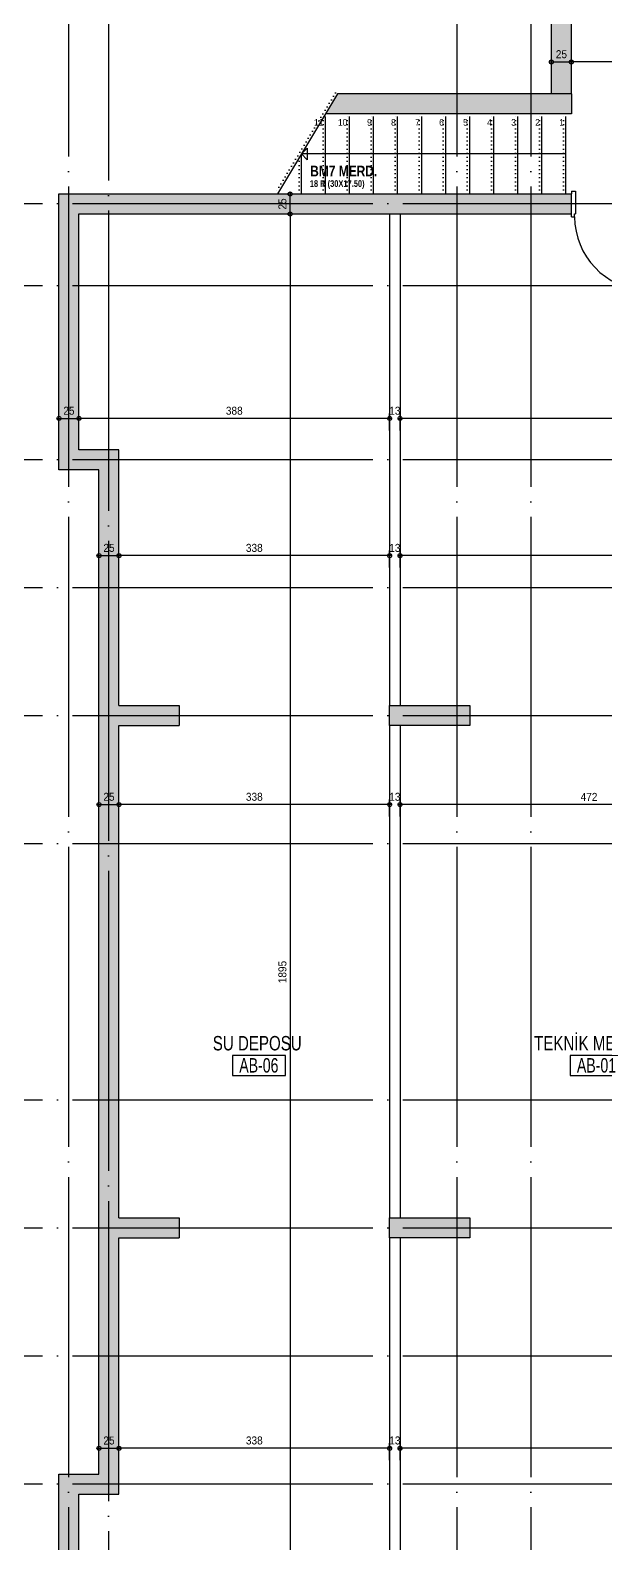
# Model space of a CAD drawing. Extents: x 460786 to 545292, y 30998 to 41694.
# Drawn here: x 462537 to 463256, y 38813 to 40704 of the extents above; entities that cross this region are included whole.
import ezdxf
from ezdxf.enums import TextEntityAlignment as Align

# ---------------------------------------------------------------- set-up
doc = ezdxf.new("R2010")
doc.units = 0
doc.header["$LTSCALE"] = 50
doc.header["$MEASUREMENT"] = 0
doc.header["$PDMODE"] = 35
doc.linetypes.add('DASHDOT', pattern=[5.5, 5, -0.25, 0, -0.25])
doc.linetypes.add('DASHED', pattern=[0.1, 0, -0.1])
doc.layers.get('0').update_dxf_attribs({"linetype": 'CONTINUOUS'})
doc.layers.get('Defpoints').update_dxf_attribs({"linetype": 'CONTINUOUS'})
for name, color, linetype in [('A-Aks Dikey', 12, 'DASHDOT'), ('A-Aks Yatay', 12, 'DASHDOT'), ('A-Betonarme', 6, 'CONTINUOUS'), ('A-Dash', 9, 'DASHED'), ('A-Duvar', 7, 'CONTINUOUS'), ('A-Kapı', 2, 'CONTINUOUS'), ('A-mahal adi', 1, 'CONTINUOUS'), ('A-mahal no', 4, 'CONTINUOUS'), ('A-Merdiven', 11, 'CONTINUOUS'), ('A-Olcu  IC Yatay', 8, 'CONTINUOUS'), ('A-Olcu Ic Dikey', 8, 'CONTINUOUS'), ('A-Poz-Kapı', 4, 'CONTINUOUS'), ('A-Tarama 1', 9, 'CONTINUOUS'), ('A-Yazı Merdiven', 4, 'CONTINUOUS')]:
    doc.layers.add(name, color=color, linetype=linetype)
doc.styles.add('arial black', font='ariblk.ttf', dxfattribs={"width": 0.9, "height": 20})
doc.styles.get("Standard").update_dxf_attribs({"font": 'arial.ttf', "width": 0.9})
doc.dimstyles.new('EXIT', dxfattribs={"dimscale": 50, "dimtxt": 0.23, "dimasz": 0.03, "dimexe": 0.125, "dimexo": 0.5, "dimgap": 0.09, "dimtad": 1, "dimzin": 1, "dimdsep": 46, "dimtxsty": 'Standard', "dimblk": 'TICK', "dimcen": 0.2, "dimadec": 0, "dimazin": 0, "dimtfac": 1, "dimtix": 1, "dimtofl": 0, "dimtmove": 2, "dimatfit": 3, "dimldrblk": 'TICK', "dimfxl": 1, "dimtolj": 1, "dimtzin": 1, "dimarcsym": 0})

# ---------------------------------------------------------------- blocks, each defined once
blk = doc.blocks.new('kapı L 100p 25')
at = {"ltscale": 20}
for p, q in [((4, 95.4), (8.2, 95.4)), ((4, 3.5), (4, 95.4)), ((8.2, 3.5), (8.2, 95.4)), ((-2.5, 85.9), (-2.5, 77.9)), ((-2.5, 77.9), (-0.5, 77.9)), ((-0.5, 85.9), (-0.5, 77.9)), ((1.5, 89.9), (3.2, 89.9)), ((1.5, 87.9), (3.2, 87.9)), ((3.2, 91.4), (4, 91.4)), ((3.2, 91.4), (3.2, 86.4)), ((3.2, 86.4), (4, 86.4)), ((3.2, 86.4), (4, 86.4)), ((4, 90.2), (8.2, 90.2)), ((9, 91.4), (8.2, 91.4)), ((9, 86.4), (8.2, 86.4)), ((9, 91.4), (9, 86.4)), ((10.7, 89.9), (9, 89.9)), ((10.7, 87.9), (9, 87.9)), ((12.7, 85.9), (12.7, 77.9)), ((14.7, 77.9), (12.7, 77.9)), ((14.7, 85.9), (14.7, 77.9)), ((0, 3.5), (4, 3.5)), ((0, 3.5), (0, 0)), ((4, 8.7), (8.2, 8.7)), ((4, 3.5), (8.2, 3.5)), ((4, 3.5), (4, 0)), ((100, 3.5), (96, 3.5)), ((96, 3.5), (96, 0)), ((100, 3.5), (100, 0)), ((4, 0), (5, 0)), ((5, -28.5), (5, 0)), ((95, -28.5), (95, 0)), ((96, 0), (95, 0)), ((0, -28.5), (0, -25)), ((0, -28.5), (5, -28.5)), ((100, -28.5), (95, -28.5)), ((100, -28.5), (100, -25))]:
    blk.add_line(p, q, dxfattribs=at)
blk.add_arc((4, 3.5), 92, 0, 87.3834)
for centre, radius, start, end in [((1.5, 85.9), 4, 90, 180), ((1.5, 85.9), 2, 90, 180), ((10.7, 85.9), 4, 0, 90), ((10.7, 85.9), 2, 0, 90)]:
    blk.add_arc(centre, radius, start, end, dxfattribs=at)
at = {"layer": 'A-Poz-Kapı', "width": 0.8}
blk.add_attdef('POZNO', (30.2, -13.5), '', height=12.5, rotation=90, dxfattribs=at)
blk = doc.blocks.new('mahal adı')
at = {"layer": 'A-mahal no'}
blk.add_lwpolyline([(-75.6, -73.4), (89.9, -73.4), (89.9, -10.9), (-75.6, -10.9)], close=True, dxfattribs=at)
at = {"layer": 'A-mahal adi', "width": 0.75}
for p in [(2.1, 88.8), (2.1, 27)]:
    blk.add_attdef('MAHALADI', text='', height=45, dxfattribs=at).set_placement(p, align=Align.MIDDLE_CENTER)
at = {"layer": 'A-mahal no', "width": 0.7}
blk.add_attdef('MAHALNO', text='', height=45, dxfattribs=at).set_placement((7.1, -42.1), align=Align.MIDDLE_CENTER)
blk = doc.blocks.new('TICK', base_point=(53.7, 38.1))
blk.add_line((55.4, 38.1), (52, 38.1))
blk.add_circle((53.7, 38.1), 1.67)
blk = doc.blocks.new('*D620')
at = {"layer": 'A-Olcu  IC Yatay', "color": 0, "lineweight": -2, "transparency": 16777216}
for p, q in [((463213.1194, 40649.50245), (463213.1194, 40670.75245)), ((463471.1194, 40649.50245), (463471.1194, 40670.75245)), ((463469.6194, 40664.50245), (463214.6194, 40664.50245))]:
    blk.add_line(p, q, dxfattribs=at)
at = {"layer": 'Defpoints', "color": 0, "transparency": 16777216}
for p in [(463213.1194, 40664.50245), (463213.1194, 40624.50245), (463471.1194, 40624.50245)]:
    blk.add_point(p, dxfattribs=at)
at = {"layer": 'A-Olcu  IC Yatay', "color": 0, "lineweight": -2, "transparency": 16777216, "xscale": 1.5, "yscale": 1.5, "zscale": 1.5}
for p, rotation in [((463213.1194, 40664.50245), 180.0000000000517), ((463471.1194, 40664.50245), 5.171862937913829e-11)]:
    blk.add_blockref('TICK', p, dxfattribs=dict(at, rotation=rotation))
at = {"layer": 'A-Olcu  IC Yatay', "color": 0, "transparency": 16777216, "insert": (463342.1194, 40674.10818), "char_height": 10, "attachment_point": 5}
blk.add_mtext('\\A1;258', dxfattribs=at)
blk = doc.blocks.new('*D624')
at = {"layer": 'A-Olcu  IC Yatay', "color": 0, "lineweight": -2, "transparency": 16777216}
for p, q in [((463188.1194, 40649.50245), (463188.1194, 40670.75245)), ((463213.1194, 40649.50245), (463213.1194, 40670.75245)), ((463189.6194, 40664.50245), (463211.6194, 40664.50245))]:
    blk.add_line(p, q, dxfattribs=at)
at = {"layer": 'Defpoints', "color": 0, "transparency": 16777216}
for p in [(463213.1194, 40664.50245), (463188.1194, 40624.50245), (463213.1194, 40624.50245)]:
    blk.add_point(p, dxfattribs=at)
at = {"layer": 'A-Olcu  IC Yatay', "color": 0, "lineweight": -2, "transparency": 16777216, "xscale": 1.5, "yscale": 1.5, "zscale": 1.5, "rotation": 180}
blk.add_blockref('TICK', (463188.1194, 40664.50245), dxfattribs=at)
at = {"layer": 'A-Olcu  IC Yatay', "color": 0, "lineweight": -2, "transparency": 16777216, "xscale": 1.5, "yscale": 1.5, "zscale": 1.5}
blk.add_blockref('TICK', (463213.1194, 40664.50245), dxfattribs=at)
at = {"layer": 'A-Olcu  IC Yatay', "color": 0, "transparency": 16777216, "insert": (463200.6194, 40674.10818), "char_height": 10, "attachment_point": 5}
blk.add_mtext('\\A1;25', dxfattribs=at)
blk = doc.blocks.new('*D625')
at = {"layer": 'A-Olcu  IC Yatay', "color": 0, "lineweight": -2, "transparency": 16777216}
for p, q in [((462598.1, 40203.9), (462598.1, 40225.1)), ((462984.6, 40218.9), (462599.6, 40218.9)), ((462986.1, 40203.9), (462986.1, 40225.1))]:
    blk.add_line(p, q, dxfattribs=at)
at = {"layer": 'Defpoints', "color": 0, "transparency": 16777216}
for p in [(462598.1, 40218.9), (462598.1, 40178.9), (462986.1, 40178.9)]:
    blk.add_point(p, dxfattribs=at)
at = {"layer": 'A-Olcu  IC Yatay', "color": 0, "lineweight": -2, "transparency": 16777216, "xscale": 1.5, "yscale": 1.5, "zscale": 1.5}
for p, rotation in [((462598.1, 40218.9), 180.0000000000516), ((462986.1, 40218.9), 5.163869332136528e-11)]:
    blk.add_blockref('TICK', p, dxfattribs=dict(at, rotation=rotation))
at = {"layer": 'A-Olcu  IC Yatay', "color": 0, "transparency": 16777216, "insert": (462792.1, 40228.5), "char_height": 10, "attachment_point": 5}
blk.add_mtext('\\A1;388', dxfattribs=at)
blk = doc.blocks.new('*D626')
at = {"layer": 'A-Olcu  IC Yatay', "color": 0, "lineweight": -2, "transparency": 16777216}
for p, q in [((462573.1, 40203.9), (462573.1, 40225.1)), ((462574.6, 40218.9), (462596.6, 40218.9)), ((462598.1, 40203.9), (462598.1, 40225.1))]:
    blk.add_line(p, q, dxfattribs=at)
at = {"layer": 'Defpoints', "color": 0, "transparency": 16777216}
for p in [(462598.1, 40218.9), (462573.1, 40178.9), (462598.1, 40178.9)]:
    blk.add_point(p, dxfattribs=at)
at = {"layer": 'A-Olcu  IC Yatay', "color": 0, "lineweight": -2, "transparency": 16777216, "xscale": 1.5, "yscale": 1.5, "zscale": 1.5, "rotation": 180}
blk.add_blockref('TICK', (462573.1, 40218.9), dxfattribs=at)
at = {"layer": 'A-Olcu  IC Yatay', "color": 0, "lineweight": -2, "transparency": 16777216, "xscale": 1.5, "yscale": 1.5, "zscale": 1.5}
blk.add_blockref('TICK', (462598.1, 40218.9), dxfattribs=at)
at = {"layer": 'A-Olcu  IC Yatay', "color": 0, "transparency": 16777216, "insert": (462585.6, 40228.5), "char_height": 10, "attachment_point": 5}
blk.add_mtext('\\A1;25', dxfattribs=at)
blk = doc.blocks.new('*D627')
at = {"layer": 'A-Olcu  IC Yatay', "color": 0, "lineweight": -2, "transparency": 16777216}
for p, q in [((462984.6, 40218.9), (462983.1, 40218.9)), ((462986.1, 40203.9), (462986.1, 40225.1)), ((462999.1, 40203.9), (462999.1, 40225.1)), ((463000.6, 40218.9), (463002.1, 40218.9))]:
    blk.add_line(p, q, dxfattribs=at)
at = {"layer": 'Defpoints', "color": 0, "transparency": 16777216}
for p in [(462999.1, 40218.9), (462986.1, 40178.9), (462999.1, 40178.9)]:
    blk.add_point(p, dxfattribs=at)
at = {"layer": 'A-Olcu  IC Yatay', "color": 0, "lineweight": -2, "transparency": 16777216, "xscale": 1.5, "yscale": 1.5, "zscale": 1.5}
blk.add_blockref('TICK', (462986.1, 40218.9), dxfattribs=at)
at = {"layer": 'A-Olcu  IC Yatay', "color": 0, "lineweight": -2, "transparency": 16777216, "xscale": 1.5, "yscale": 1.5, "zscale": 1.5, "rotation": 180}
blk.add_blockref('TICK', (462999.1, 40218.9), dxfattribs=at)
at = {"layer": 'A-Olcu  IC Yatay', "color": 0, "transparency": 16777216, "insert": (462992.6, 40228.5), "char_height": 10, "attachment_point": 5}
blk.add_mtext('\\A1;13', dxfattribs=at)
blk = doc.blocks.new('*D628')
at = {"layer": 'A-Olcu  IC Yatay', "color": 0, "lineweight": -2, "transparency": 16777216}
for p, q in [((462999.1, 40203.9), (462999.1, 40225.1)), ((464121.6, 40218.9), (463000.6, 40218.9)), ((464123.1, 40203.9), (464123.1, 40225.1))]:
    blk.add_line(p, q, dxfattribs=at)
at = {"layer": 'Defpoints', "color": 0, "transparency": 16777216}
for p in [(462999.1, 40218.9), (462999.1, 40178.9), (464123.1, 40178.9)]:
    blk.add_point(p, dxfattribs=at)
at = {"layer": 'A-Olcu  IC Yatay', "color": 0, "lineweight": -2, "transparency": 16777216, "xscale": 1.5, "yscale": 1.5, "zscale": 1.5}
for p, rotation in [((462999.1, 40218.9), 180.0000000000323), ((464123.1, 40218.9), 3.229416734029655e-11)]:
    blk.add_blockref('TICK', p, dxfattribs=dict(at, rotation=rotation))
at = {"layer": 'A-Olcu  IC Yatay', "color": 0, "transparency": 16777216, "insert": (463561.1, 40228.4), "char_height": 10, "attachment_point": 5}
blk.add_mtext('\\A1;1124', dxfattribs=at)
blk = doc.blocks.new('*D634')
at = {"layer": 'A-Olcu  IC Yatay', "color": 0, "lineweight": -2, "transparency": 16777216}
for p, q in [((462648.1, 40032.5), (462648.1, 40053.8)), ((462984.6, 40047.5), (462649.6, 40047.5)), ((462986.1, 40032.5), (462986.1, 40053.8))]:
    blk.add_line(p, q, dxfattribs=at)
at = {"layer": 'Defpoints', "color": 0, "transparency": 16777216}
for p in [(462648.1, 40047.5), (462648.1, 40007.5), (462986.1, 40007.5)]:
    blk.add_point(p, dxfattribs=at)
at = {"layer": 'A-Olcu  IC Yatay', "color": 0, "lineweight": -2, "transparency": 16777216, "xscale": 1.5, "yscale": 1.5, "zscale": 1.5}
for p, rotation in [((462648.1, 40047.5), 180.000000000053), ((462986.1, 40047.5), 5.299760630350647e-11)]:
    blk.add_blockref('TICK', p, dxfattribs=dict(at, rotation=rotation))
at = {"layer": 'A-Olcu  IC Yatay', "color": 0, "transparency": 16777216, "insert": (462817.1, 40057.1), "char_height": 10, "attachment_point": 5}
blk.add_mtext('\\A1;338', dxfattribs=at)
blk = doc.blocks.new('*D635')
at = {"layer": 'A-Olcu  IC Yatay', "color": 0, "lineweight": -2, "transparency": 16777216}
for p, q in [((462623.1194, 40032.50245), (462623.1194, 40053.75245)), ((462624.6194, 40047.50245), (462646.6194, 40047.50245)), ((462648.1194, 40032.50245), (462648.1194, 40053.75245))]:
    blk.add_line(p, q, dxfattribs=at)
at = {"layer": 'Defpoints', "color": 0, "transparency": 16777216}
for p in [(462648.1194, 40047.50245), (462623.1194, 40007.50245), (462648.1194, 40007.50245)]:
    blk.add_point(p, dxfattribs=at)
at = {"layer": 'A-Olcu  IC Yatay', "color": 0, "lineweight": -2, "transparency": 16777216, "xscale": 1.5, "yscale": 1.5, "zscale": 1.5, "rotation": 180}
blk.add_blockref('TICK', (462623.1194, 40047.50245), dxfattribs=at)
at = {"layer": 'A-Olcu  IC Yatay', "color": 0, "lineweight": -2, "transparency": 16777216, "xscale": 1.5, "yscale": 1.5, "zscale": 1.5}
blk.add_blockref('TICK', (462648.1194, 40047.50245), dxfattribs=at)
at = {"layer": 'A-Olcu  IC Yatay', "color": 0, "transparency": 16777216, "insert": (462635.6194, 40057.10818), "char_height": 10, "attachment_point": 5}
blk.add_mtext('\\A1;25', dxfattribs=at)
blk = doc.blocks.new('*D636')
at = {"layer": 'A-Olcu  IC Yatay', "color": 0, "lineweight": -2, "transparency": 16777216}
for p, q in [((462984.6, 40047.5), (462983.1, 40047.5)), ((462986.1, 40032.5), (462986.1, 40053.8)), ((462999.1, 40032.5), (462999.1, 40053.8)), ((463000.6, 40047.5), (463002.1, 40047.5))]:
    blk.add_line(p, q, dxfattribs=at)
at = {"layer": 'Defpoints', "color": 0, "transparency": 16777216}
for p in [(462999.1, 40047.5), (462986.1, 40007.5), (462999.1, 40007.5)]:
    blk.add_point(p, dxfattribs=at)
at = {"layer": 'A-Olcu  IC Yatay', "color": 0, "lineweight": -2, "transparency": 16777216, "xscale": 1.5, "yscale": 1.5, "zscale": 1.5}
blk.add_blockref('TICK', (462986.1, 40047.5), dxfattribs=at)
at = {"layer": 'A-Olcu  IC Yatay', "color": 0, "lineweight": -2, "transparency": 16777216, "xscale": 1.5, "yscale": 1.5, "zscale": 1.5, "rotation": 180}
blk.add_blockref('TICK', (462999.1, 40047.5), dxfattribs=at)
at = {"layer": 'A-Olcu  IC Yatay', "color": 0, "transparency": 16777216, "insert": (462992.6, 40057.1), "char_height": 10, "attachment_point": 5}
blk.add_mtext('\\A1;13', dxfattribs=at)
blk = doc.blocks.new('*D637')
at = {"layer": 'A-Olcu  IC Yatay', "color": 0, "lineweight": -2, "transparency": 16777216}
for p, q in [((462999.1, 40032.5), (462999.1, 40053.8)), ((464121.6, 40047.5), (463000.6, 40047.5)), ((464123.1, 40032.5), (464123.1, 40053.8))]:
    blk.add_line(p, q, dxfattribs=at)
at = {"layer": 'Defpoints', "color": 0, "transparency": 16777216}
for p in [(462999.1, 40047.5), (462999.1, 40007.5), (464123.1, 40007.5)]:
    blk.add_point(p, dxfattribs=at)
at = {"layer": 'A-Olcu  IC Yatay', "color": 0, "lineweight": -2, "transparency": 16777216, "xscale": 1.5, "yscale": 1.5, "zscale": 1.5}
for p, rotation in [((462999.1, 40047.5), 180.0000000000323), ((464123.1, 40047.5), 3.229416734029655e-11)]:
    blk.add_blockref('TICK', p, dxfattribs=dict(at, rotation=rotation))
at = {"layer": 'A-Olcu  IC Yatay', "color": 0, "transparency": 16777216, "insert": (463561.1, 40057), "char_height": 10, "attachment_point": 5}
blk.add_mtext('\\A1;1124', dxfattribs=at)
blk = doc.blocks.new('*D641')
at = {"layer": 'A-Olcu  IC Yatay', "color": 0, "lineweight": -2, "transparency": 16777216}
for p, q in [((462648.1, 39721.4), (462648.1, 39742.6)), ((462986.1, 39721.4), (462986.1, 39742.6)), ((462984.6, 39736.4), (462649.6, 39736.4))]:
    blk.add_line(p, q, dxfattribs=at)
at = {"layer": 'Defpoints', "color": 0, "transparency": 16777216}
for p in [(462648.1, 39736.4), (462648.1, 39696.4), (462986.1, 39696.4)]:
    blk.add_point(p, dxfattribs=at)
at = {"layer": 'A-Olcu  IC Yatay', "color": 0, "lineweight": -2, "transparency": 16777216, "xscale": 1.5, "yscale": 1.5, "zscale": 1.5}
for p, rotation in [((462648.1, 39736.4), 180.000000000053), ((462986.1, 39736.4), 5.299760630350647e-11)]:
    blk.add_blockref('TICK', p, dxfattribs=dict(at, rotation=rotation))
at = {"layer": 'A-Olcu  IC Yatay', "color": 0, "transparency": 16777216, "insert": (462817.1, 39746), "char_height": 10, "attachment_point": 5}
blk.add_mtext('\\A1;338', dxfattribs=at)
blk = doc.blocks.new('*D642')
at = {"layer": 'A-Olcu  IC Yatay', "color": 0, "lineweight": -2, "transparency": 16777216}
for p, q in [((462623.1, 39721.4), (462623.1, 39742.6)), ((462648.1, 39721.4), (462648.1, 39742.6)), ((462624.6, 39736.4), (462646.6, 39736.4))]:
    blk.add_line(p, q, dxfattribs=at)
at = {"layer": 'Defpoints', "color": 0, "transparency": 16777216}
for p in [(462648.1, 39736.4), (462623.1, 39696.4), (462648.1, 39696.4)]:
    blk.add_point(p, dxfattribs=at)
at = {"layer": 'A-Olcu  IC Yatay', "color": 0, "lineweight": -2, "transparency": 16777216, "xscale": 1.5, "yscale": 1.5, "zscale": 1.5, "rotation": 180}
blk.add_blockref('TICK', (462623.1, 39736.4), dxfattribs=at)
at = {"layer": 'A-Olcu  IC Yatay', "color": 0, "lineweight": -2, "transparency": 16777216, "xscale": 1.5, "yscale": 1.5, "zscale": 1.5}
blk.add_blockref('TICK', (462648.1, 39736.4), dxfattribs=at)
at = {"layer": 'A-Olcu  IC Yatay', "color": 0, "transparency": 16777216, "insert": (462635.6, 39746), "char_height": 10, "attachment_point": 5}
blk.add_mtext('\\A1;25', dxfattribs=at)
blk = doc.blocks.new('*D643')
at = {"layer": 'A-Olcu  IC Yatay', "color": 0, "lineweight": -2, "transparency": 16777216}
for p, q in [((462986.1, 39721.4), (462986.1, 39742.6)), ((462999.1, 39721.4), (462999.1, 39742.6)), ((462984.6, 39736.4), (462983.1, 39736.4)), ((463000.6, 39736.4), (463002.1, 39736.4))]:
    blk.add_line(p, q, dxfattribs=at)
at = {"layer": 'Defpoints', "color": 0, "transparency": 16777216}
for p in [(462999.1, 39736.4), (462986.1, 39696.4), (462999.1, 39696.4)]:
    blk.add_point(p, dxfattribs=at)
at = {"layer": 'A-Olcu  IC Yatay', "color": 0, "lineweight": -2, "transparency": 16777216, "xscale": 1.5, "yscale": 1.5, "zscale": 1.5}
blk.add_blockref('TICK', (462986.1, 39736.4), dxfattribs=at)
at = {"layer": 'A-Olcu  IC Yatay', "color": 0, "lineweight": -2, "transparency": 16777216, "xscale": 1.5, "yscale": 1.5, "zscale": 1.5, "rotation": 180}
blk.add_blockref('TICK', (462999.1, 39736.4), dxfattribs=at)
at = {"layer": 'A-Olcu  IC Yatay', "color": 0, "transparency": 16777216, "insert": (462992.6, 39746), "char_height": 10, "attachment_point": 5}
blk.add_mtext('\\A1;13', dxfattribs=at)
blk = doc.blocks.new('*D644')
at = {"layer": 'A-Olcu  IC Yatay', "color": 0, "lineweight": -2, "transparency": 16777216}
for p, q in [((462999.1, 39721.4), (462999.1, 39742.6)), ((463471.1, 39721.4), (463471.1, 39742.6)), ((463469.6, 39736.4), (463000.6, 39736.4))]:
    blk.add_line(p, q, dxfattribs=at)
at = {"layer": 'Defpoints', "color": 0, "transparency": 16777216}
for p in [(462999.1, 39736.4), (462999.1, 39696.4), (463471.1, 39696.4)]:
    blk.add_point(p, dxfattribs=at)
at = {"layer": 'A-Olcu  IC Yatay', "color": 0, "lineweight": -2, "transparency": 16777216, "xscale": 1.5, "yscale": 1.5, "zscale": 1.5}
for p, rotation in [((462999.1, 39736.4), 180.0000000000017), ((463471.1, 39736.4), 1.758593271006248e-12)]:
    blk.add_blockref('TICK', p, dxfattribs=dict(at, rotation=rotation))
at = {"layer": 'A-Olcu  IC Yatay', "color": 0, "transparency": 16777216, "insert": (463235.1, 39745.9), "char_height": 10, "attachment_point": 5}
blk.add_mtext('\\A1;472', dxfattribs=at)
blk = doc.blocks.new('*D651')
at = {"layer": 'A-Olcu  IC Yatay', "color": 0, "lineweight": -2, "transparency": 16777216}
for p, q in [((462648.1, 38916.8), (462648.1, 38938.1)), ((462984.6, 38931.8), (462649.6, 38931.8)), ((462986.1, 38916.8), (462986.1, 38938.1))]:
    blk.add_line(p, q, dxfattribs=at)
at = {"layer": 'Defpoints', "color": 0, "transparency": 16777216}
for p in [(462648.1, 38931.8), (462648.1, 38891.8), (462986.1, 38891.8)]:
    blk.add_point(p, dxfattribs=at)
at = {"layer": 'A-Olcu  IC Yatay', "color": 0, "lineweight": -2, "transparency": 16777216, "xscale": 1.5, "yscale": 1.5, "zscale": 1.5}
for p, rotation in [((462648.1, 38931.8), 180.000000000053), ((462986.1, 38931.8), 5.299760630350647e-11)]:
    blk.add_blockref('TICK', p, dxfattribs=dict(at, rotation=rotation))
at = {"layer": 'A-Olcu  IC Yatay', "color": 0, "transparency": 16777216, "insert": (462817.1, 38941.5), "char_height": 10, "attachment_point": 5}
blk.add_mtext('\\A1;338', dxfattribs=at)
blk = doc.blocks.new('*D652')
at = {"layer": 'A-Olcu  IC Yatay', "color": 0, "lineweight": -2, "transparency": 16777216}
for p, q in [((462623.1194, 38916.84497), (462623.1194, 38938.09497)), ((462624.6194, 38931.84497), (462646.6194, 38931.84497)), ((462648.1194, 38916.84497), (462648.1194, 38938.09497))]:
    blk.add_line(p, q, dxfattribs=at)
at = {"layer": 'Defpoints', "color": 0, "transparency": 16777216}
for p in [(462648.1194, 38931.84497), (462623.1194, 38891.84497), (462648.1194, 38891.84497)]:
    blk.add_point(p, dxfattribs=at)
at = {"layer": 'A-Olcu  IC Yatay', "color": 0, "lineweight": -2, "transparency": 16777216, "xscale": 1.5, "yscale": 1.5, "zscale": 1.5, "rotation": 180}
blk.add_blockref('TICK', (462623.1194, 38931.84497), dxfattribs=at)
at = {"layer": 'A-Olcu  IC Yatay', "color": 0, "lineweight": -2, "transparency": 16777216, "xscale": 1.5, "yscale": 1.5, "zscale": 1.5}
blk.add_blockref('TICK', (462648.1194, 38931.84497), dxfattribs=at)
at = {"layer": 'A-Olcu  IC Yatay', "color": 0, "transparency": 16777216, "insert": (462635.6194, 38941.4507), "char_height": 10, "attachment_point": 5}
blk.add_mtext('\\A1;25', dxfattribs=at)
blk = doc.blocks.new('*D653')
at = {"layer": 'A-Olcu  IC Yatay', "color": 0, "lineweight": -2, "transparency": 16777216}
for p, q in [((462984.6, 38931.8), (462983.1, 38931.8)), ((462986.1, 38916.8), (462986.1, 38938.1)), ((462999.1, 38916.8), (462999.1, 38938.1)), ((463000.6, 38931.8), (463002.1, 38931.8))]:
    blk.add_line(p, q, dxfattribs=at)
at = {"layer": 'Defpoints', "color": 0, "transparency": 16777216}
for p in [(462999.1, 38931.8), (462986.1, 38891.8), (462999.1, 38891.8)]:
    blk.add_point(p, dxfattribs=at)
at = {"layer": 'A-Olcu  IC Yatay', "color": 0, "lineweight": -2, "transparency": 16777216, "xscale": 1.5, "yscale": 1.5, "zscale": 1.5}
blk.add_blockref('TICK', (462986.1, 38931.8), dxfattribs=at)
at = {"layer": 'A-Olcu  IC Yatay', "color": 0, "lineweight": -2, "transparency": 16777216, "xscale": 1.5, "yscale": 1.5, "zscale": 1.5, "rotation": 180}
blk.add_blockref('TICK', (462999.1, 38931.8), dxfattribs=at)
at = {"layer": 'A-Olcu  IC Yatay', "color": 0, "transparency": 16777216, "insert": (462992.6, 38941.5), "char_height": 10, "attachment_point": 5}
blk.add_mtext('\\A1;13', dxfattribs=at)
blk = doc.blocks.new('*D654')
at = {"layer": 'A-Olcu  IC Yatay', "color": 0, "lineweight": -2, "transparency": 16777216}
for p, q in [((462999.1194, 38916.84497), (462999.1194, 38938.09497)), ((464749.6194, 38931.84497), (463000.6194, 38931.84497)), ((464751.1194, 38916.84497), (464751.1194, 38938.09497))]:
    blk.add_line(p, q, dxfattribs=at)
at = {"layer": 'Defpoints', "color": 0, "transparency": 16777216}
for p in [(462999.1194, 38931.84497), (462999.1194, 38891.84497), (464751.1194, 38891.84497)]:
    blk.add_point(p, dxfattribs=at)
at = {"layer": 'A-Olcu  IC Yatay', "color": 0, "lineweight": -2, "transparency": 16777216, "xscale": 1.5, "yscale": 1.5, "zscale": 1.5}
for p, rotation in [((462999.1194, 38931.84497), 180.000000000064), ((464751.1194, 38931.84497), 6.402878227618203e-11)]:
    blk.add_blockref('TICK', p, dxfattribs=dict(at, rotation=rotation))
at = {"layer": 'A-Olcu  IC Yatay', "color": 0, "transparency": 16777216, "insert": (463875.1194, 38941.4507), "char_height": 10, "attachment_point": 5}
blk.add_mtext('\\A1;1752', dxfattribs=at)
blk = doc.blocks.new('*D661')
at = {"layer": 'A-Olcu Ic Dikey', "color": 0, "lineweight": -2, "transparency": 16777216}
for p, q in [((462846.85665, 40499.50245), (462868.10665, 40499.50245)), ((462861.85665, 40476.00245), (462861.85665, 40498.00245)), ((462846.85665, 40474.50245), (462868.10665, 40474.50245))]:
    blk.add_line(p, q, dxfattribs=at)
at = {"layer": 'Defpoints', "color": 0, "transparency": 16777216}
for p in [(462821.85665, 40499.50245), (462861.85665, 40499.50245), (462821.85665, 40474.50245)]:
    blk.add_point(p, dxfattribs=at)
at = {"layer": 'A-Olcu Ic Dikey', "color": 0, "lineweight": -2, "transparency": 16777216, "xscale": 1.5, "yscale": 1.5, "zscale": 1.5}
for p, rotation in [((462861.85665, 40499.50245), 90), ((462861.85665, 40474.50245), 270)]:
    blk.add_blockref('TICK', p, dxfattribs=dict(at, rotation=rotation))
at = {"layer": 'A-Olcu Ic Dikey', "color": 0, "transparency": 16777216, "insert": (462852.25092, 40487.00245), "char_height": 10, "attachment_point": 5, "rotation": 90}
blk.add_mtext('\\A1;25', dxfattribs=at)
blk = doc.blocks.new('*D662')
at = {"layer": 'A-Olcu Ic Dikey', "color": 0, "lineweight": -2, "transparency": 16777216}
for p, q in [((462846.85665, 40474.50245), (462868.10665, 40474.50245)), ((462861.85665, 40473.00245), (462861.85665, 38581.00245)), ((462846.85665, 38579.50245), (462868.10665, 38579.50245))]:
    blk.add_line(p, q, dxfattribs=at)
at = {"layer": 'Defpoints', "color": 0, "transparency": 16777216}
for p in [(462821.85665, 40474.50245), (462821.85665, 38579.50245), (462861.85665, 38579.50245)]:
    blk.add_point(p, dxfattribs=at)
at = {"layer": 'A-Olcu Ic Dikey', "color": 0, "lineweight": -2, "transparency": 16777216, "xscale": 1.5, "yscale": 1.5, "zscale": 1.5}
for p, rotation in [((462861.85665, 40474.50245), 90), ((462861.85665, 38579.50245), 270)]:
    blk.add_blockref('TICK', p, dxfattribs=dict(at, rotation=rotation))
at = {"layer": 'A-Olcu Ic Dikey', "color": 0, "transparency": 16777216, "insert": (462852.25092, 39527.00245), "char_height": 10, "attachment_point": 5, "rotation": 90}
blk.add_mtext('\\A1;1895', dxfattribs=at)

msp = doc.modelspace()

# ---------------------------------------------------------------- hatches: boundary and pattern name
at = {"layer": 'A-Tarama 1'}
h = msp.add_hatch(dxfattribs=at)
h.set_pattern_fill('ANSI33', color=256, scale=30, angle=180, style=0)
h.set_pattern_definition([(225, (1801.536, 0), (5.30330086, -5.30330086), []), (225, (1796.2324, 6e-16), (5.30330086, -5.30330086), [3.75, -1.875])])
h.paths.add_polyline_path([(463188.12, 40474.5), (463213.12, 40474.5), (463213.12, 40499.5), (462573.12, 40499.5), (462573.12, 40154.5), (462623.12, 40154.5), (462623.12, 38899.5), (462573.12, 38899.5), (462573.12, 38554.5), (463151.12, 38554.5), (463151.12, 38074.5), (463496.12, 38074.5), (463496.12, 38222.5), (464776.12, 38222.5), (464776.12, 40831.5), (463188.12, 40831.5), (463188.12, 40624.5), (463213.12, 40624.5), (463213.12, 40806.5), (463471.12, 40806.5), (463471.12, 40727.5), (463496.12, 40727.5), (463496.12, 40806.5), (464111.12, 40806.5), (464111.12, 40727.5), (464136.12, 40727.5), (464136.12, 40806.5), (464751.12, 40806.5), (464751.12, 40026.5), (464736.12, 40026.5), (464736.12, 40011.5), (464586.12, 40011.5), (464586.12, 39986.5), (464751.12, 39986.5), (464751.12, 39686.5), (464736.12, 39686.5), (464736.12, 39646.5), (464751.12, 39646.5), (464751.12, 39066.5), (464586.12, 39066.5), (464586.12, 39041.5), (464736.12, 39041.5), (464736.12, 39026.5), (464751.12, 39026.5), (464751.12, 38247.5), (464135.12, 38247.5), (464135.12, 38322.5), (464110.12, 38322.5), (464110.12, 38247.5), (463496.12, 38247.5), (463496.12, 38322.5), (463471.12, 38322.5), (463471.12, 38099.5), (463176.12, 38099.5), (463176.12, 38579.5), (462598.12, 38579.5), (462598.12, 38874.5), (462648.12, 38874.5), (462648.12, 39195), (462723.12, 39195), (462723.12, 39220), (462648.12, 39220), (462648.12, 39835), (462723.12, 39835), (462723.12, 39860), (462648.12, 39860), (462648.12, 40179.5), (462598.12, 40179.5), (462598.12, 40474.5)])
h.paths.add_polyline_path([(463213.12, 40599.5), (463213.12, 40624.5), (462921.12, 40624.5), (462906.12, 40599.5)], flags=17)
h.paths.add_polyline_path([(463496.12, 40371.5), (463496.12, 40507.5), (463471.12, 40507.5), (463471.12, 40396.5), (463338.12, 40396.5), (463338.12, 40499.5), (463313.12, 40499.5), (463313.12, 40371.5)], flags=17)
h.paths.add_polyline_path([(463086.12, 39835), (463086.12, 39860), (462986.12, 39860), (462986.12, 39835)], flags=17)
h.paths.add_polyline_path([(463496.12, 39891.5), (463496.12, 40011.5), (463471.12, 40011.5), (463471.12, 39686.5), (463456.12, 39686.5), (463456.12, 39646.5), (463831.12, 39646.5), (463831.12, 39686.5), (463816.12, 39686.5), (463816.12, 40011.5), (463791.12, 40011.5), (463791.12, 39891.5)], flags=17)
h.paths.add_polyline_path([(463791.12, 39866.5), (463791.12, 39671.5), (463496.12, 39671.5), (463496.12, 39866.5)], flags=16)
h.paths.add_polyline_path([(463496.12, 39366.5), (463496.12, 39406.5), (463456.12, 39406.5), (463456.12, 39366.5)], flags=17)
h.paths.add_polyline_path([(462986.12, 39195), (463086.12, 39195), (463086.12, 39220), (462986.12, 39220)], flags=17)
h.paths.add_polyline_path([(463816.12, 39041.5), (463816.12, 39066.5), (463471.12, 39066.5), (463471.12, 39041.5)], flags=17)
h.paths.add_polyline_path([(463471.12, 38554.5), (463496.12, 38554.5), (463496.12, 38682.5), (463471.12, 38682.5)], flags=17)
h.paths.add_polyline_path([(464110.12, 38554.5), (464135.12, 38554.5), (464135.12, 38682.5), (464110.12, 38682.5)], flags=17)
h.paths.add_polyline_path([(464819.12, 38739), (464819.12, 38746.5), (464786.12, 38746.5), (464786.12, 38706.5), (464819.12, 38706.5), (464819.12, 38714), (464886.12, 38714), (464886.12, 38739)])
h.paths.add_polyline_path([(464819.12, 39059), (464819.12, 39066.5), (464811.12, 39066.5), (464811.12, 39666.5), (464819.12, 39666.5), (464819.12, 39706.5), (464811.12, 39706.5), (464811.12, 39847.5), (464786.12, 39847.5), (464786.12, 39706.5), (464786.12, 39666.5), (464786.12, 39066.5), (464786.12, 39026.5), (464819.12, 39026.5), (464819.12, 39034), (464886.12, 39034), (464886.12, 39059)])
h.paths.add_polyline_path([(464144.12, 39366.5), (464144.12, 39406.5), (464104.12, 39406.5), (464104.12, 39366.5)], flags=17)
h.paths.add_polyline_path([(463831.12, 39366.5), (463831.12, 39406.5), (463791.12, 39406.5), (463791.12, 39366.5)], flags=17)
h.paths.add_polyline_path([(464104.12, 39081.5), (464104.12, 39041.5), (464144.12, 39041.5), (464144.12, 39081.5)], flags=17)
h.paths.add_polyline_path([(464144.12, 39646.5), (464144.12, 39686.5), (464104.12, 39686.5), (464104.12, 39646.5)], flags=17)
h.paths.add_polyline_path([(464144.12, 40011.5), (464104.12, 40011.5), (464104.12, 39971.5), (464144.12, 39971.5)], flags=17)
h.paths.add_polyline_path([(464111.12, 40371.5), (464136.12, 40371.5), (464136.12, 40495.5), (464111.12, 40495.5)], flags=17)

# ---------------------------------------------------------------- linework, layer by layer
at = {"layer": 'A-Aks Dikey', "ltscale": 1.5}
for p, q in [((462585.12, 41333.83), (462585.12, 37667.36)), ((463070.12, 41333.83), (463070.12, 37667.36)), ((463070.12, 41333.83), (463070.12, 37667.36)), ((463162.62, 41333.83), (463162.62, 37667.36)), ((462635.12, 41303.83), (462635.12, 37697.36))]:
    msp.add_line(p, q, dxfattribs=at)
at = {"layer": 'A-Aks Yatay', "ltscale": 1.5}
for p, q in [((462177.44, 40487.5), (465186.84, 40487.5)), ((462177.44, 40385), (465186.84, 40385)), ((462177.44, 40167.5), (465186.84, 40167.5)), ((462177.44, 40007.5), (465186.84, 40007.5)), ((462177.44, 39847.5), (465186.84, 39847.5)), ((462177.44, 39687.5), (465186.84, 39687.5)), ((462177.44, 39367.5), (465186.84, 39367.5)), ((462177.44, 39207.5), (465186.84, 39207.5)), ((462177.44, 39047.5), (465186.84, 39047.5)), ((462177.44, 38887.5), (465186.84, 38887.5))]:
    msp.add_line(p, q, dxfattribs=at)
at = {"layer": 'A-Betonarme'}
for p, q in [((463188.12, 40624.5), (463188.12, 40831.5)), ((463213.12, 40624.5), (463213.12, 40806.5)), ((462921.12, 40624.5), (462906.12, 40599.5)), ((463213.12, 40624.5), (462921.12, 40624.5)), ((463213.12, 40624.5), (463213.12, 40599.5)), ((463213.12, 40599.5), (462906.12, 40599.5)), ((462573.12, 40154.5), (462573.12, 40499.5)), ((462573.12, 40499.5), (462821.86, 40499.5)), ((462573.12, 40499.5), (463213.12, 40499.5)), ((463213.12, 40474.5), (463213.12, 40499.5)), ((462598.12, 40179.5), (462598.12, 40474.5)), ((462598.12, 40474.5), (463188.12, 40474.5)), ((462999.12, 40474.5), (463213.12, 40474.5)), ((462648.12, 40179.5), (462598.12, 40179.5)), ((462648.12, 39860), (462648.12, 40179.5)), ((462623.12, 40154.5), (462573.12, 40154.5)), ((462623.12, 38899.5), (462623.12, 40154.5)), ((462648.12, 39860), (462723.12, 39860)), ((462723.12, 39860), (462723.12, 39835)), ((462648.12, 39220), (462648.12, 39835)), ((462648.12, 39835), (462723.12, 39835)), ((462648.12, 39220), (462723.12, 39220)), ((462723.12, 39220), (462723.12, 39195)), ((462648.12, 38874.5), (462648.12, 39195)), ((462648.12, 39195), (462723.12, 39195)), ((462623.12, 38899.5), (462623.12, 39174.06)), ((462573.12, 38554.5), (462573.12, 38899.5)), ((462573.12, 38899.5), (462623.12, 38899.5)), ((462598.12, 38874.5), (462648.12, 38874.5)), ((462598.12, 38579.5), (462598.12, 38874.5))]:
    msp.add_line(p, q, dxfattribs=at)
for points in [[(462986.12, 39860), (463086.12, 39860), (463086.12, 39835), (462986.12, 39835)], [(462986.12, 39220), (463086.12, 39220), (463086.12, 39195), (462986.12, 39195)]]:
    msp.add_lwpolyline(points, close=True, dxfattribs=at)
at = {"layer": 'A-Dash'}
for p, q in [((462918.55, 40626.05), (462843.55, 40501.05)), ((462903.12, 40499.5), (462903.12, 40599.5)), ((462933.12, 40499.5), (462933.12, 40599.5)), ((462963.12, 40499.5), (462963.12, 40599.5)), ((462993.12, 40499.5), (462993.12, 40599.5)), ((463023.12, 40499.5), (463023.12, 40599.5)), ((463053.12, 40499.5), (463053.12, 40599.5)), ((463083.12, 40499.5), (463083.12, 40599.5)), ((463113.12, 40499.5), (463113.12, 40599.5)), ((463143.12, 40499.5), (463143.12, 40599.5)), ((463173.12, 40499.5), (463173.12, 40599.5)), ((463203.12, 40499.5), (463203.12, 40599.5)), ((462873.12, 40499.5), (462873.12, 40550.33))]:
    msp.add_line(p, q, dxfattribs=at)
at = {"layer": 'A-Duvar'}
for p, q in [((462986.12, 40474.5), (462986.12, 39860)), ((462999.12, 40474.5), (462999.12, 39860)), ((462986.12, 39835), (462986.12, 39220)), ((462999.12, 39835), (462999.12, 39220)), ((462986.12, 39195), (462986.12, 38679.5)), ((462999.12, 39195), (462999.12, 38679.5))]:
    msp.add_line(p, q, dxfattribs=at)
at = {"layer": 'A-Merdiven'}
for p, q in [((462921.12, 40624.5), (462846.12, 40499.5)), ((462906.12, 40499.5), (462906.12, 40596.5)), ((462936.12, 40499.5), (462936.12, 40596.5)), ((462966.12, 40499.5), (462966.12, 40596.5)), ((462996.12, 40499.5), (462996.12, 40596.5)), ((463026.12, 40499.5), (463026.12, 40596.5)), ((463056.12, 40499.5), (463056.12, 40596.5)), ((463086.12, 40499.5), (463086.12, 40596.5)), ((463116.12, 40499.5), (463116.12, 40596.5)), ((463146.12, 40499.5), (463146.12, 40596.5)), ((463176.12, 40499.5), (463176.12, 40596.5)), ((463206.12, 40499.5), (463206.12, 40596.5)), ((462876.12, 40549.5), (462883.26, 40556.64)), ((462883.26, 40556.64), (462883.26, 40542.36)), ((462876.12, 40499.5), (462876.12, 40549.5)), ((463206.12, 40549.5), (462876.12, 40549.5)), ((462883.26, 40542.36), (462876.12, 40549.5))]:
    msp.add_line(p, q, dxfattribs=at)

# ---------------------------------------------------------------- block references
ref = msp.add_blockref('mahal adı', (462819.94, 39427.27), dxfattribs=dict(xscale=0.4, yscale=0.4, zscale=0.4))
ref.add_attrib('MAHALNO', 'AB-06', dxfattribs={"layer": 'A-mahal no', "height": 18, "width": 0.7}).set_placement((462822.79, 39410.41), align=Align.MIDDLE_CENTER)
ref.add_attrib('MAHALADI', 'SU DEPOSU', dxfattribs={"layer": 'A-mahal adi', "height": 18, "width": 0.75}).set_placement((462820.77, 39438.08), align=Align.MIDDLE_CENTER)
ref = msp.add_blockref('mahal adı', (463241.62, 39427.27), dxfattribs=dict(xscale=0.4, yscale=0.4, zscale=0.4))
ref.add_attrib('MAHALNO', 'AB-01', dxfattribs={"layer": 'A-mahal no', "height": 18, "width": 0.7}).set_placement((463244.47, 39410.41), align=Align.MIDDLE_CENTER)
ref.add_attrib('MAHALADI', 'TEKNİK MERKEZ', dxfattribs={"layer": 'A-mahal adi', "height": 18, "width": 0.75}).set_placement((463242.45, 39438.08), align=Align.MIDDLE_CENTER)
at = {"layer": 'A-Kapı'}
ref = msp.add_blockref('kapı L 100p 25', (463313.12, 40474.5), dxfattribs=dict(at, rotation=180))
ref.add_attrib('POZNO', 'AK1 100/220', (463295.45, 40407.87), dxfattribs={"layer": 'A-Poz-Kapı', "height": 12.5, "rotation": 90, "width": 0.8})

# ---------------------------------------------------------------- texts
at = {"layer": 'A-Yazı Merdiven', "width": 0.9}
for s, height, p in [('11', 8.333, (462891.63, 40584.75, 56888.89)), ('10', 8.333, (462921.63, 40584.75, 56888.89)), ('9', 8.33, (462957.91, 40584.75, 56888.89)), ('8', 8.33, (462987.91, 40584.75, 56888.89)), ('7', 8.33, (463017.91, 40584.75, 56888.89)), ('6', 8.33, (463047.91, 40584.75, 56888.89)), ('5', 8.33, (463077.91, 40584.75, 56888.89)), ('4', 8.33, (463107.91, 40584.75, 56888.89)), ('3', 8.33, (463137.91, 40584.75, 56888.89)), ('2', 8.33, (463167.91, 40584.75, 56888.89)), ('1', 8.33, (463197.91, 40584.75, 56888.89))]:
    msp.add_text(s, height=height, dxfattribs=at).set_placement(p)
at = {"layer": 'A-Yazı Merdiven', "style": 'arial black', "width": 0.7}
for s, height, p in [('BM7 MERD.', 13.333, (462886.86, 40521.45, 68266.67)), ('18 R (30X17.50)', 8.3333, (462886.38, 40508.35, 56888.89))]:
    msp.add_text(s, height=height, dxfattribs=at).set_placement(p)

# ---------------------------------------------------------------- dimensions: what is measured, and where the dimension line sits
at = {"layer": 'A-Olcu  IC Yatay'}
for p1, p2, distance, picture, middle in [((463188.12, 40624.5), (463213.12, 40624.5), 40, '*D624', (463200.62, 40674.11)), ((463471.12, 40624.5), (463213.12, 40624.5), -40, '*D620', (463342.12, 40674.11)), ((462573.12, 40178.88), (462598.12, 40178.88), 40, '*D626', (462585.62, 40228.49)), ((462986.12, 40178.88), (462598.12, 40178.88), -40, '*D625', (462792.12, 40228.49)), ((462986.12, 40178.88), (462999.12, 40178.88), 40, '*D627', (462992.62, 40228.49)), ((464123.12, 40178.88), (462999.12, 40178.88), -40, '*D628', (463561.12, 40228.4)), ((462623.12, 40007.5), (462648.12, 40007.5), 40, '*D635', (462635.62, 40057.11)), ((462986.12, 40007.5), (462648.12, 40007.5), -40, '*D634', (462817.12, 40057.11)), ((462986.12, 40007.5), (462999.12, 40007.5), 40, '*D636', (462992.62, 40057.11)), ((464123.12, 40007.5), (462999.12, 40007.5), -40, '*D637', (463561.12, 40057.02)), ((462623.12, 39696.39), (462648.12, 39696.39), 40, '*D642', (462635.62, 39745.99)), ((462986.12, 39696.39), (462648.12, 39696.39), -40, '*D641', (462817.12, 39746)), ((462986.12, 39696.39), (462999.12, 39696.39), 40, '*D643', (462992.62, 39746)), ((463471.12, 39696.39), (462999.12, 39696.39), -40, '*D644', (463235.12, 39745.91)), ((462623.12, 38891.84), (462648.12, 38891.84), 40, '*D652', (462635.62, 38941.45)), ((462986.12, 38891.84), (462648.12, 38891.84), -40, '*D651', (462817.12, 38941.45)), ((462986.12, 38891.84), (462999.12, 38891.84), 40, '*D653', (462992.62, 38941.45)), ((464751.12, 38891.84), (462999.12, 38891.84), -40, '*D654', (463875.12, 38941.45))]:
    dim = msp.add_aligned_dim(p1=p1, p2=p2, distance=distance, dimstyle='EXIT', override={"dimtxt": 0.2, "dimdec": 1, "dimzin": 9, "dimtdec": 1}, dxfattribs=at)
    dim.commit()
    dim.dimension.update_dxf_attribs({"geometry": picture, "text_midpoint": middle})
at = {"layer": 'A-Olcu Ic Dikey'}
for p2, distance, picture, middle in [((462821.86, 40499.5), -40, '*D661', (462852.25, 40487)), ((462821.86, 38579.5), 40, '*D662', (462852.25, 39527))]:
    dim = msp.add_aligned_dim(p1=(462821.86, 40474.5), p2=p2, distance=distance, dimstyle='EXIT', override={"dimtxt": 0.2, "dimdec": 1, "dimzin": 9, "dimtdec": 1}, dxfattribs=at)
    dim.commit()
    dim.dimension.update_dxf_attribs({"geometry": picture, "text_midpoint": middle})

doc.saveas('drawing.dxf')
